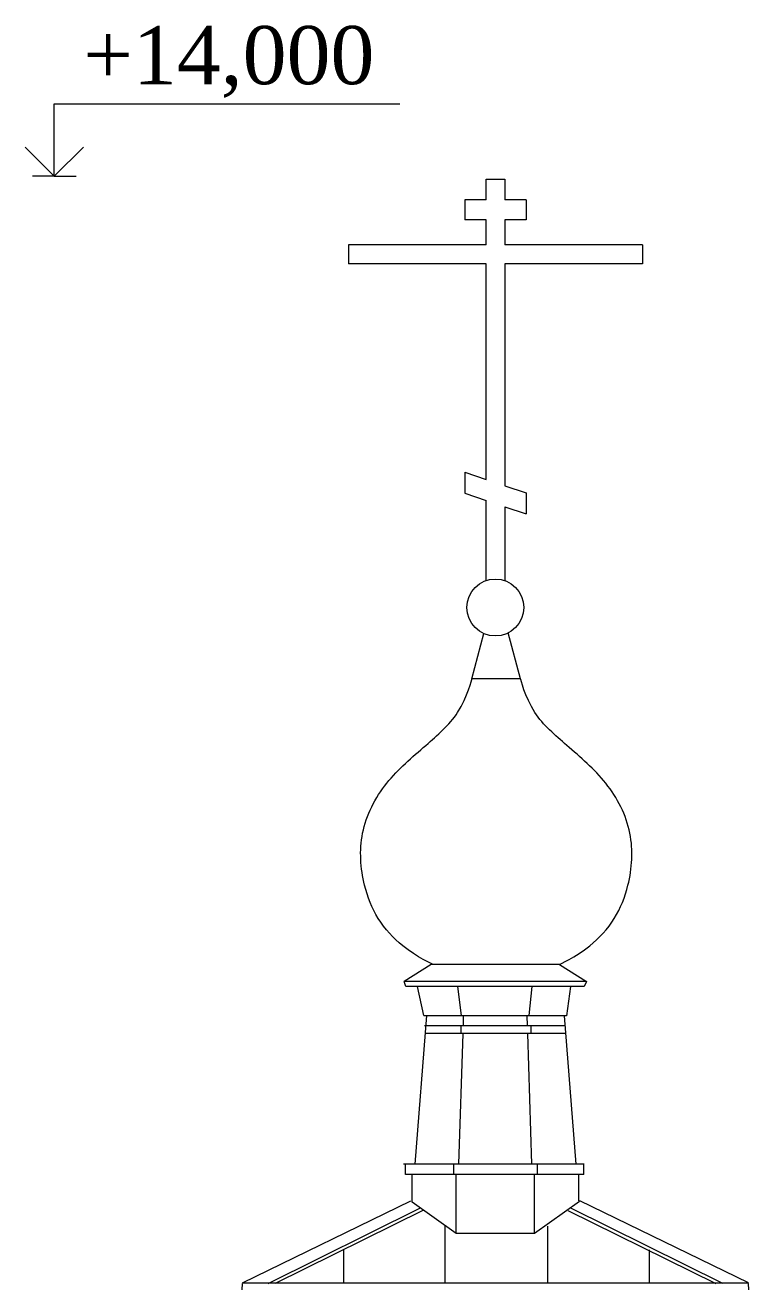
# Model space of a CAD drawing. Header units: millimetres. Extents: x 2399 to 111977, y 1313 to 59551.
# Drawn here: x 8758 to 11247, y 41899 to 46234 of the extents above; entities that cross this region are included whole.
import ezdxf

# ---------------------------------------------------------------- set-up
doc = ezdxf.new("R2010")
doc.units = ezdxf.units.MM
doc.layers.add('dim Level', color=7, linetype='Continuous', lineweight=13)
doc.layers.add('main line', color=7, linetype='Continuous', lineweight=13)
doc.styles.add('СГЕНЕРИР_СТИЛЬ_1', font='georgia.ttf')

msp = doc.modelspace()

# ---------------------------------------------------------------- linework, layer by layer
at = {"layer": 'dim Level', "color": 7, "linetype": 'Continuous', "lineweight": 13}
for p, q in [((8857.8492, 45714.1218), (8857.8492, 45964.1218)), ((8857.8492, 45964.1218), (10045.8512, 45964.1218)), ((8857.8492, 45714.1218), (8757.8492, 45814.1218)), ((8957.8492, 45814.1218), (8857.8492, 45714.1218)), ((8857.8492, 45714.1218), (8782.8492, 45714.1218)), ((8857.8492, 45714.1218), (8932.8492, 45714.1218))]:
    msp.add_line(p, q, dxfattribs=at)
at = {"layer": 'main line', "color": 7, "linetype": 'Continuous', "lineweight": 13}
for p, q in [((10342.9548, 45633.1729), (10342.9548, 45704.6058)), ((10342.9548, 45704.6058), (10407.6526, 45704.6058)), ((10407.6526, 45704.6058), (10407.6526, 45633.1729)), ((10342.9548, 45633.1729), (10270.1876, 45633.1729)), ((10270.1876, 45633.1729), (10270.1876, 45564.571)), ((10480.4198, 45633.1729), (10407.6526, 45633.1729)), ((10480.4198, 45633.1729), (10480.4198, 45564.571)), ((10342.9548, 45564.571), (10270.1876, 45564.571)), ((10342.9548, 45477.774), (10342.9548, 45564.571)), ((10407.6526, 45564.571), (10407.6526, 45477.774)), ((10480.4198, 45564.571), (10407.6526, 45564.571)), ((10342.9548, 45477.774), (9869.2389, 45477.774)), ((9869.2389, 45477.774), (9869.2389, 45413.2472)), ((10881.3685, 45477.774), (10407.6526, 45477.774)), ((10881.3685, 45477.774), (10881.3685, 45413.2472)), ((10342.9548, 45413.2472), (9869.2389, 45413.2472)), ((10342.9548, 44671.0039), (10342.9548, 45413.2472)), ((10407.6526, 45413.2472), (10407.6526, 44649.1914)), ((10881.3685, 45413.2472), (10407.6526, 45413.2472)), ((10270.1876, 44695.5368), (10270.1876, 44623.1523)), ((10270.1876, 44695.5368), (10342.9548, 44671.0039)), ((10270.1876, 44623.1523), (10342.9548, 44598.6193)), ((10407.6526, 44649.1914), (10480.4198, 44624.6585)), ((10480.4198, 44624.6585), (10480.4198, 44552.274)), ((10342.9548, 44322.1819), (10342.9548, 44598.6193)), ((10407.6526, 44576.8069), (10480.4198, 44552.274)), ((10407.6526, 44576.8069), (10407.6526, 44322.1819)), ((10294.5167, 43984.7778), (10335.6934, 44140.0533)), ((10461.5132, 43984.7778), (10419.208, 44142.6629)), ((10461.5132, 43984.7778), (10294.5167, 43984.7778)), ((10154.3626, 43000.9959), (10061.2166, 42942.41)), ((10595.0037, 43000.9959), (10154.3626, 43000.9959)), ((10595.0037, 43000.9959), (10687.8171, 42942.41)), ((10687.8171, 42942.41), (10061.2166, 42942.41)), ((10066.5577, 42925.4284), (10061.2166, 42942.41)), ((10680.2695, 42925.4284), (10066.5577, 42925.4284)), ((10128.9809, 42825.8318), (10106.5366, 42925.4284)), ((10258.9768, 42825.8318), (10245.6698, 42925.4284)), ((10490.6311, 42825.8318), (10501.5898, 42925.4284)), ((10633.2767, 42925.4284), (10619.249, 42824.429)), ((10687.8171, 42942.41), (10680.2695, 42925.4284)), ((10137.9763, 42825.806), (10098.3482, 42313.9353)), ((10128.9809, 42825.8318), (10619.249, 42825.8318)), ((10265.1569, 42790.3259), (10265.1569, 42825.8318)), ((10485.2138, 42790.3259), (10484.0606, 42825.8318)), ((10611.5168, 42824.4511), (10651.8638, 42313.9353)), ((10614.2138, 42790.3259), (10130.7047, 42790.3259)), ((10616.3181, 42763.7003), (10133.1682, 42763.7003)), ((10249.6839, 42313.9353), (10264.2921, 42763.7003)), ((10257.4112, 42763.7003), (10257.4112, 42790.3259)), ((10500.6869, 42313.9353), (10486.0786, 42763.7003)), ((10497.6759, 42763.7003), (10497.6759, 42790.3259)), ((10680.5506, 42313.9353), (10058.8883, 42313.9353)), ((10065.3808, 42278.2263), (10065.3808, 42313.9353)), ((10678.9275, 42278.2263), (10065.3808, 42278.2263)), ((10088.261, 42183.6407), (10088.261, 42278.2263)), ((10231.8325, 42278.2263), (10231.8325, 42313.9353)), ((10240.2061, 42075.2195), (10240.2061, 42278.2263)), ((10509.1603, 42075.2195), (10509.1603, 42278.2263)), ((10519.6795, 42278.2263), (10519.6795, 42313.9353)), ((10661.8234, 42187.9148), (10661.8234, 42278.2263)), ((10678.9275, 42278.2263), (10678.9275, 42312.3122)), ((9505.037, 41905.8668), (10084.6747, 42187.9148)), ((10664.4649, 42186.0159), (10509.1603, 42075.2195)), ((11245.5704, 41905.8668), (10665.9327, 42187.9148)), ((9593.9246, 41903.6763), (10115.6451, 42162.0367)), ((10125.9822, 42154.6621), (9617.5692, 41903.6763)), ((10240.2061, 42075.2195), (10088.261, 42183.6407)), ((10624.6252, 42154.6621), (11133.0382, 41903.6763)), ((11156.6828, 41903.6763), (10634.9623, 42162.0367)), ((10201.402, 42100.8566), (10201.402, 41903.6763)), ((10554.6278, 42100.8566), (10554.6278, 41903.6763)), ((10509.1603, 42075.2195), (10240.2061, 42075.2195)), ((9852.3398, 42019.5744), (9852.3398, 41903.6763)), ((10903.69, 42019.5744), (10903.69, 41903.6763)), ((9504.0925, 41881.7898), (9505.037, 41903.6763)), ((9505.037, 41905.8668), (11246.0427, 41905.8668)), ((11246.5149, 41881.7898), (11245.5704, 41903.6763))]:
    msp.add_line(p, q, dxfattribs=at)
msp.add_circle((10374.6832, 44229.9283), 97.9679, dxfattribs=at)
for points in [[(10161.0261, 43000.9959), (10161.0261, 43000.9959), (10104.6033, 43026.9524), (10056.7625, 43065.4287), (10023.6614, 43092.0505), (9994.6028, 43123.5912), (9972.1876, 43159.6902), (9950.3141, 43194.9169), (9934.8255, 43233.5955), (9924.9921, 43273.9254), (9910.6778, 43332.6331), (9906.7483, 43393.585), (9918.4067, 43452.8294), (9930.9025, 43516.3299), (9961.0556, 43574.5023), (10001.4173, 43625.1495), (10040.3793, 43674.0403), (10088.5938, 43714.4417), (10135.76, 43755.5409), (10175.5441, 43790.2077), (10216.4136, 43824.6061), (10245.0781, 43868.8103), (10279.5355, 43921.948), (10294.5167, 43984.7778), (10294.5167, 43984.7778)], [(10595.0037, 43000.9959), (10595.0037, 43000.9959), (10651.4266, 43026.9524), (10699.2674, 43065.4287), (10732.3684, 43092.0505), (10761.427, 43123.5912), (10783.8422, 43159.6902), (10805.7158, 43194.9169), (10821.2044, 43233.5955), (10831.0378, 43273.9254), (10845.352, 43332.6331), (10849.2815, 43393.585), (10837.6232, 43452.8294), (10825.1273, 43516.3299), (10794.9742, 43574.5023), (10754.6126, 43625.1495), (10715.6506, 43674.0403), (10667.4361, 43714.4417), (10620.2699, 43755.5409), (10580.4857, 43790.2077), (10539.6162, 43824.6061), (10510.9518, 43868.8103), (10476.4943, 43921.948), (10461.5132, 43984.7778), (10461.5132, 43984.7778)]]:
    msp.add_open_spline(points, degree=3, knots=[0, 0, 0, 0, 1, 1, 1, 2, 2, 2, 3, 3, 3, 4, 4, 4, 5, 5, 5, 6, 6, 6, 7, 7, 7, 8, 8, 8, 8], dxfattribs=at)

# ---------------------------------------------------------------- texts
at = {"layer": 'dim Level', "color": 7, "lineweight": 13, "insert": (8957.8492, 45984.1218), "char_height": 200, "attachment_point": 7, "style": 'СГЕНЕРИР_СТИЛЬ_1'}
msp.add_mtext('\\A1;+14,000', dxfattribs=at)

doc.saveas('drawing.dxf')
